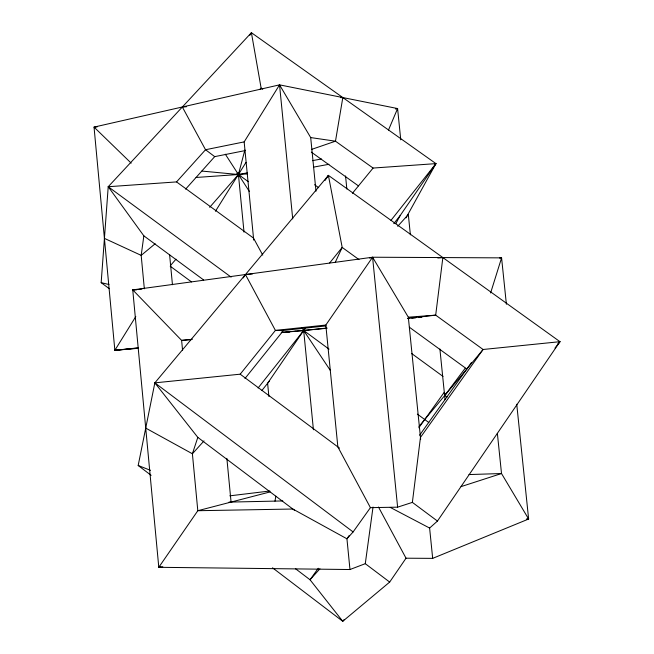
<?xml version="1.0" encoding="UTF-8"?>
<svg xmlns="http://www.w3.org/2000/svg" width="654" height="654" viewBox="0 0 654 654"><rect width="100%" height="100%" fill="white"/><g stroke="black" fill="none" stroke-linecap="round" stroke-linejoin="round"><path stroke-width="0.98" d="M109.283 288.708L101.166 282.659L108.221 186.725L251.398 32.7L435.948 163.623L406.011 217.872M437.452 521.066L412.372 502.386L420.457 437.412L483.093 349.489L559.963 341.682L437.452 521.066L429.613 528.056L432.678 558.369L406.028 558.205L389.678 582.076L342.761 621.3L272.522 567.803M262.744 255.101L253.507 238.089L176.539 181.91L108.221 186.725L143.847 235.849L141.182 255.371L144.338 288.798M389.678 582.076L365.284 563.683L373.033 507.03M274.982 501.177L275.825 496.173M151.139 475.352L138.182 465.484L154.851 382.86L328.398 175.37L559.963 341.682L554.993 348.075M237.909 176.474L244.874 149.962M490.614 292.951L501.585 257.864L372.576 257.226L132.746 289.886L158.791 567.304L349.972 569.528L365.284 563.683M339.475 448.113L240.198 374.186L154.851 382.86L197.81 437.371L192.399 453.778L197.81 510.717L158.791 567.304L162.821 566.781M327.654 177.25L328.398 175.37L342.181 247.416L335.322 262.213M388.492 130.056L397.591 108.556L279.544 84.856L94.037 127.105L114.859 350.307L138.223 348.304M302.827 332.314L304.952 327.719M395.834 223.652L400.044 215.73L435.948 163.623L373.091 168.053L335.486 141.19L310.691 137.577L279.544 84.856L244.163 141.893L253.703 240.1M249.82 35.324L251.398 32.7L261.118 88.069L262.728 89.214M137.953 348.083L114.859 350.307L135.811 316.536M215.452 211.25L246.002 162.388M243.255 277.925L245.446 274.541L252.493 273.936M325.046 180.471L328.398 175.37M305.377 327.989L267.617 383.285L268.892 396.479M349.203 535.479L346.939 538.798L349.972 569.528M447.385 396.921L444.638 395.645L446.903 392.326M412.372 502.386L397.616 507.161L370.417 507.651L337.856 446.903L325.815 325.046L372.576 257.226L408.325 317.198L420.661 439.423M419.598 435.221L471.534 362.414M270.02 491.939L197.81 510.717L292.82 509.025L346.939 538.798L353.111 531.939L370.417 507.651M318.277 568.252L310.037 579.771L342.761 621.3L344.004 619.698M418.83 427.781L444.205 392.335M444.638 395.645L465.207 368.227M261.943 390.454L269.481 380.922M393.773 223.652L400.044 215.73M258.085 387.994L304.919 328.913M390.978 220.349L435.948 163.623M244.972 378.502L283.476 330.433L275.408 330.417L240.198 374.186M329.673 262.957L342.181 247.416L358.989 259.589M352.416 193.298L373.091 168.053M418.977 426.449L483.093 349.489L435.687 315.146L408.325 317.198M170.637 265.328L176.008 259.164M209.664 207.318L238.424 174.512L247.425 172.828M185.63 189.137L214.7 156.633L245.422 150.534M176.539 181.91L205.536 149.733L244.163 141.893M259.752 89.582L261.118 88.069M204.015 440.902L192.399 453.778L145.728 428.1M397.714 226.284L408.325 214.537L410.377 234.835M319.953 568.759L310.037 579.771L295.502 568.727M557.854 343.849L559.963 341.682M155.162 243.754L141.182 255.371L104.419 238.375M432.678 558.369L528.628 519.023L516.742 404.254M311.705 149.357L335.486 141.19L342.819 97.56L340.783 97.675M369.731 258.15L371.627 257.529M461.078 486.617L501.512 473.529L528.628 519.023L526.617 519.284M158.791 567.304L160.737 566.707M395.588 108.965L397.591 108.556L400.763 139.842M312.44 160.655L321.441 158.971M313.912 167.056L328.929 164.293M229.775 495.846L269.824 491.007M407.687 318.4L435.687 315.146L442.856 257.57L437.82 258.003M192.44 339.246L181.624 340.399L132.746 289.886L136.817 289.534M325.815 325.046L275.408 330.417L245.446 274.541M326.117 325.913L281.473 330.646L283.476 330.433M114.859 350.307L138.092 347.863M285.773 332.363L289.747 331.946M293.728 331.529L295.714 331.316M301.682 330.695L327.008 328.038M407.744 318.58L409.764 318.392M411.775 318.196L415.797 317.811M418.822 317.525L421.838 317.239M281.334 332.624L326.869 328.267M138.852 289.354L141.902 289.093M499.574 258.036L501.585 257.864L506.392 304.274M191.524 339.598L181.624 340.399L182.58 350.503M281.326 332.297L303.677 330.483L329.027 349.138M314.623 329.591L316.618 329.436M196.069 177.471L247.498 173.874M97.094 126.917L94.037 127.105L131.176 163.132M395.58 108.678L397.591 108.556M183.349 106.937L186.406 106.757M468.983 474.567L501.512 473.529L497.375 433.398M132.746 289.886L136.8 289.771M229.039 502.109L282.814 500.939M526.593 519.047L528.628 519.023M201.89 171.07L238.424 174.512M239.429 174.602L241.44 174.79M101.166 282.659L108.981 284.506M138.182 465.484L150.51 470.34M390.242 507.398L429.613 528.056M311.329 152.112L358.408 185.875M314.558 184.73L318.661 187.682M236.797 173.326L248.332 181.689M409.363 327.213L466.825 369.019M411.668 353.536L443.028 376.426M108.221 186.725L231.115 277.116M417.375 414.113L428.836 422.549M143.847 235.849L203.607 279.945M170.203 266.178L191.508 281.923M214.7 156.633L205.536 149.733L182.335 106.994M154.851 382.86L353.111 531.939M197.81 437.371L294.423 510.234M301.993 327.965L330.335 370.434M225.336 154.213L249.444 191.589M378.486 507.022L406.028 558.205M439.889 348.991L445.047 399.668M372.576 257.226L397.616 507.161M345.549 175.942L346.849 188.998M310.691 137.577L315.996 191.23M279.544 84.856L292.714 218.894M303.677 330.483L313.421 429.752M238.228 172.476L244.016 232.129M226.864 458.34L231.066 502.068M169.59 254.553L172.452 284.743"/></g></svg>
